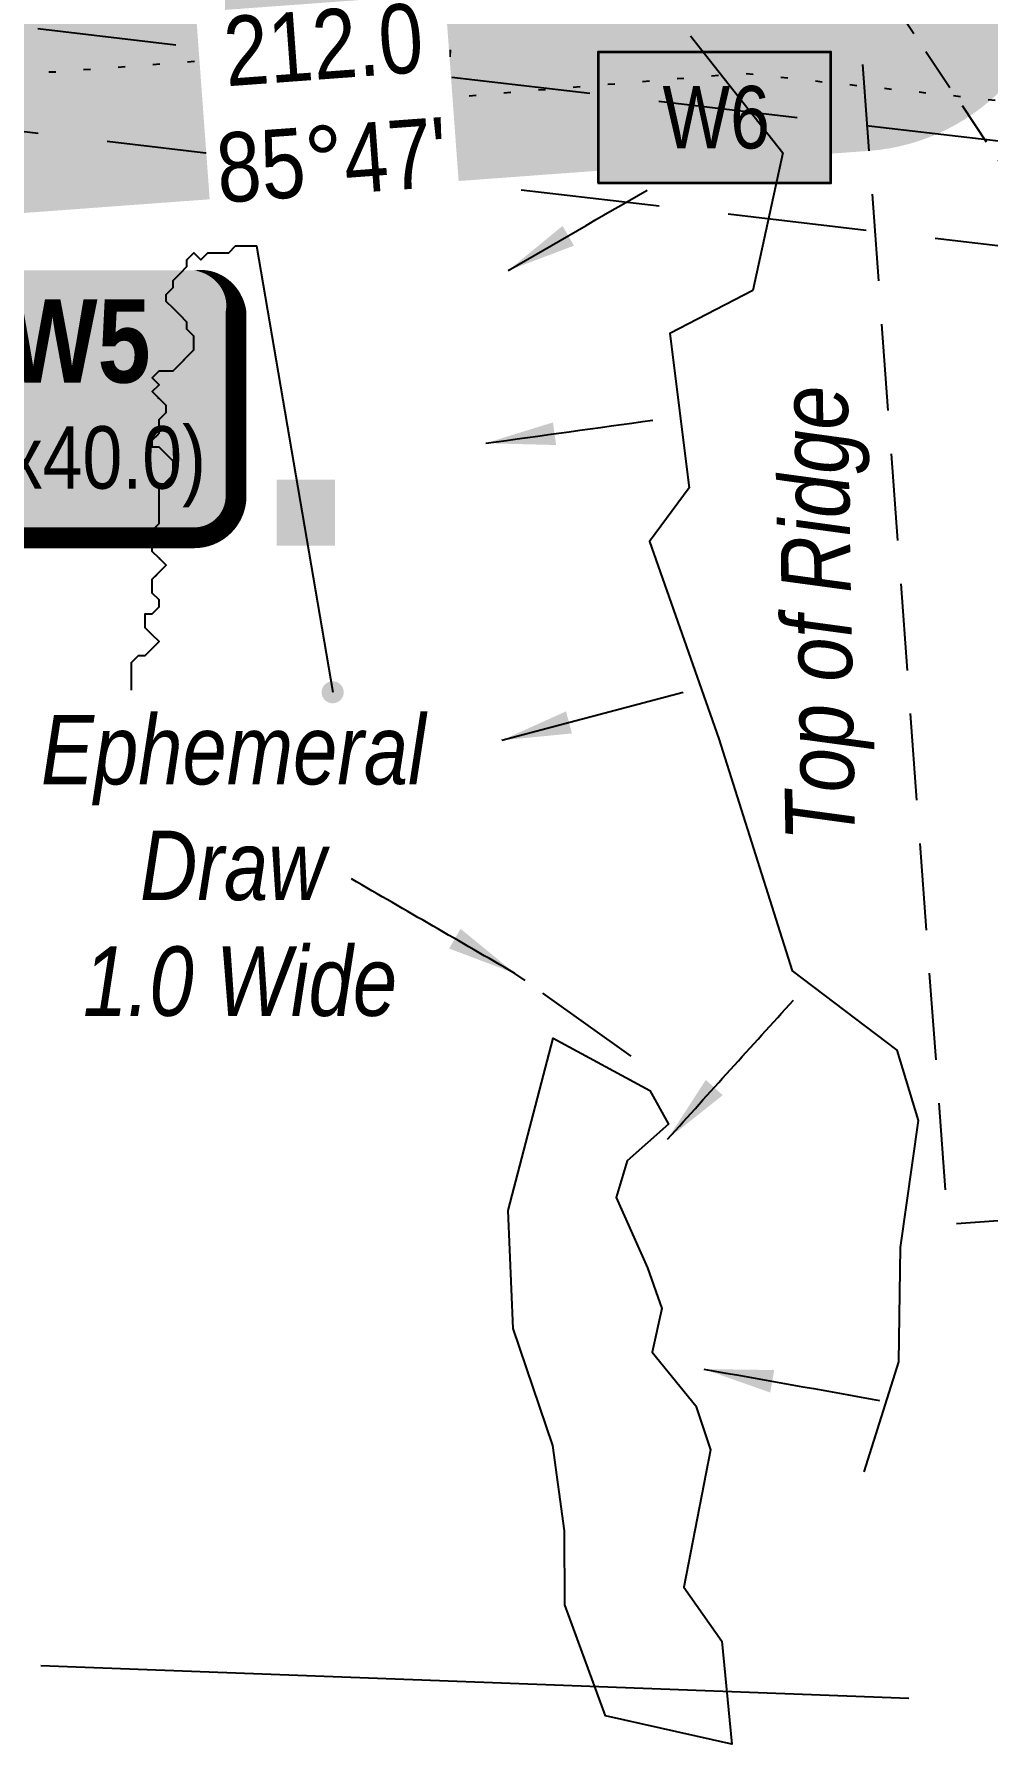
# Model space of a CAD drawing. Extents: x 329124 to 332550, y 6141944 to 6144607.
# Drawn here: x 330467.5 to 330604.7, y 6143672.2 to 6143919 of the extents above; entities that cross this region are included whole.
import ezdxf
from ezdxf.enums import TextEntityAlignment as Align

# ---------------------------------------------------------------- set-up
doc = ezdxf.new("R2010")
doc.units = 0
doc.header["$LTSCALE"] = 5
doc.header["$PDSIZE"] = 0.5
for name, pattern in [('foc-ACCESSROAD', [3.75, 2.5, -1.25]), ('foc-MONUMENT-BDYS', [6, 4, -2]), ('foc-QUARTERLINE', [33, 25, -3, 2, -3]), ('foc-TIELINE', [1.875, 1.25, -0.625]), ('foc-TOPO', [1, 0.2, -0.8]), ('foc-TOPO-ephemeral', [6.25, 3.125, -0.625, 0.625, -0.625, 0.625, -0.625])]:
    doc.linetypes.add(name, pattern=pattern)
doc.layers.get('Defpoints').update_dxf_attribs({"color": 9})
for name, color, linetype in [('AS-UNDERLAY-H', 141, 'Continuous'), ('C-WS', 13, 'foc-ACCESSROAD'), ('L-BD1', 253, 'Continuous'), ('L-MON-PLAN', 7, 'foc-MONUMENT-BDYS'), ('L-MON-T', 1, 'Continuous'), ('L-QSEC', 8, 'foc-QUARTERLINE'), ('L-TIE', 7, 'foc-TIELINE'), ('P-BUFFER-H 30m', 51, 'Continuous'), ('P-TEMP-BLOCKS', 250, 'Continuous'), ('T-CREEK', 48, 'Continuous'), ('T-DRAW', 48, 'foc-TOPO-ephemeral'), ('T-SLOPE', 48, 'Continuous'), ('T-VEGETATION CHANGE', 104, 'foc-TOPO'), ('T-WATER-T', 48, 'Continuous'), ('WETLAND', 143, 'Continuous')]:
    doc.layers.add(name, color=color, linetype=linetype)
doc.layers.add('T-TEXT', color=48, linetype='Continuous', lineweight=18)
doc.styles.add('80', font='ARIALN.TTF', dxfattribs={"height": 10})
doc.styles.add('80CG', font='ARIALN.TTF', dxfattribs={"height": 10})
doc.styles.add('80L', font='ARIALN.TTF', dxfattribs={"height": 10})
doc.styles.add('BOLD', font='ARIALNB.TTF')
doc.styles.add('foc-LtypeFont', font='ARIALN.TTF', dxfattribs={"height": 7.349999999999999})
doc.linetypes.add('foc-TOPO-flowdirection-NOLINE', pattern='A,0,[">",foc-LtypeFont,S=0.3,R=0,X=0,Y=-0.945],-20,[">",foc-LtypeFont,S=0.3,R=0,X=0,Y=-0.945],0', length=20)
doc.dimstyles.new('Compass 5 000', dxfattribs={"dimscale": 5, "dimtxt": 9, "dimasz": 2, "dimexe": 0.2, "dimexo": 0.0625, "dimgap": 0.5, "dimtad": 0, "dimtih": 1, "dimtoh": 1, "dimzin": 0, "dimdsep": 46, "dimtxsty": '80CG', "dimcen": 0.1, "dimse1": 1, "dimse2": 1, "dimclrd": 256, "dimclrt": 256, "dimaunit": 1, "dimadec": 4, "dimazin": 0, "dimtfac": 0.06, "dimtofl": 0, "dimtmove": 0, "dimatfit": 1, "dimfxl": 0.2, "dimtolj": 1, "dimtzin": 0, "dimlwd": -1, "dimarcsym": 0})

# ---------------------------------------------------------------- blocks, each defined once
blk = doc.blocks.new('*D388')
at = {"layer": 'Defpoints', "color": 0, "transparency": 16777216}
for p in [(330277.5456656925, 6143926.985414162), (330511.5588720079, 6143914.686239647), (330509.8148546237, 6143899.790662928)]:
    blk.add_point(p, dxfattribs=at)
at = {"layer": 'L-MON-T', "transparency": 16777216}
for p, q in [((330273.6701500503, 6143979.294369011), (330283.6701500503, 6143979.294369011)), ((330283.6701500503, 6143979.294369011), (330281.6154541177, 6143961.745300309)), ((330280.4525685972, 6143951.813145595), (330281.6154541177, 6143961.745300309)), ((330276.382780172, 6143917.053259448), (330275.2198946515, 6143907.121104734))]:
    blk.add_line(p, q, dxfattribs=at)
for points in [[(330278.7972094782, 6143952.006959848), (330282.1079277163, 6143951.619331341), (330279.2896830767, 6143941.880990881)], [(330274.7274210529, 6143917.247073702), (330278.038139291, 6143916.859445195), (330277.5456656925, 6143926.985414162)]]:
    blk.add_solid(points, dxfattribs=at)
at = {"layer": 'L-MON-T', "transparency": 16777216, "insert": (330234.5876125341, 6143979.294369009), "char_height": 10, "attachment_point": 5, "style": '80CG'}
blk.add_mtext('\\A1;15.00 P/L R/W\\PPlan 832 2568\\P(Not on PLSR)', dxfattribs=at)
blk = doc.blocks.new('Temp_Area_Small_Pink')
at = {"true_color": 0xff8aff}
h = blk.add_hatch(color=211, dxfattribs=at)
h.dxf.hatch_style = 1
h.paths.add_polyline_path([(-16.82711371331243, -9.436567862801894), (16.33187767662457, -9.436567862801894), (16.33187767662457, 9.053714016554295), (-16.82711371331243, 9.053714016554295)])
at = {"color": 250}
for points in [[(-17.02711371331247, -9.636567862801712), (16.53187767662462, -9.636567862801712), (16.53187767662462, 9.253714016554113), (-17.02711371331247, 9.253714016554113)], [(-16.92711371331245, -9.536567862801803), (16.43187767662459, -9.536567862801803), (16.43187767662459, 9.153714016554204), (-16.92711371331245, 9.153714016554204)]]:
    blk.add_lwpolyline(points, close=True, dxfattribs=at)
at = {"color": 250, "style": '80L'}
blk.add_attdef('TEMPORARY', text='', height=9, dxfattribs=at).set_placement((0.001048257894581184, -0.1484938545327168), align=Align.MIDDLE_CENTER)
blk = doc.blocks.new('*U442')
at = {"true_color": 0xff8aff}
h = blk.add_hatch(color=211, dxfattribs=at)
edge = h.paths.add_edge_path()
edge.add_line((-28.99999999999999, -20), (28.99999999999999, -20))
edge.add_arc((28.99999999999999, -14), 6, 270, 360)
edge.add_line((34.99999999999999, -14), (34.99999999999999, 12.5))
edge.add_arc((28.99999999999999, 12.5), 6, 0, 90)
edge.add_line((28.99999999999999, 18.5), (-28.99999999999999, 18.5))
edge.add_arc((-28.99999999999999, 12.5), 6, 90, 180)
edge.add_line((-34.99999999999999, 12.5), (-34.99999999999999, -14))
edge.add_arc((-28.99999999999999, -14), 6, 180, 270)
at = {"color": 250, "flags": 128}
blk.add_lwpolyline([(-28.99999999999999, -20, 3, 3, 0), (28.99999999999999, -20, 3, 3, 0.414213562373095), (34.99999999999999, -14, 3, 3, 0), (34.99999999999999, 12.5, 3, 0, 0.414213562373095), (28.99999999999999, 18.5, 0, 0, 0), (-28.99999999999999, 18.5, 0, 0, 0.414213562373095), (-34.99999999999999, 12.5, 0, 0, 0), (-34.99999999999999, -14, 0, 3, 0.414213562373095)], format="xyseb", close=True, dxfattribs=at)
at = {"flags": 128}
blk.add_lwpolyline([(-27.63074864335851, -10.71579657110787, 0, 7.5, 0), (-3.398394867633905e-15, 0, 0, 0, 0)], format="xyseb", dxfattribs=at)
at = {"color": 250}
for tag, p, height, style in [('TEMP_AREA_W1_001', (-9.212824010914055, 2.244292974654144), 12, 'BOLD'), ('ENTER_TEXT_001', (-30.65586630286495, -12.93054438853961), 9, '80')]:
    blk.add_attdef(tag, p, '', height=height, dxfattribs=dict(at, style=style))

msp = doc.modelspace()

# ---------------------------------------------------------------- hatches: boundary and pattern name
at = {"layer": 'AS-UNDERLAY-H'}
h = msp.add_hatch(color=256, dxfattribs=at)
h.dxf.hatch_style = 1
h.paths.add_polyline_path([(330510.7886514862, 6143854.845322784), (330502.3988063525, 6143854.845322784), (330502.3988063525, 6143845.332736915), (330510.7886514862, 6143845.332736915)])
h = msp.add_hatch(color=256, dxfattribs=at)
h.dxf.hatch_style = 1
edge = h.paths.add_edge_path()
edge.add_arc((330510.4659709262, 6143824.211562539), 1.590164470018479, 0, 360)
at = {"layer": 'P-BUFFER-H 30m'}
h = msp.add_hatch(color=256, dxfattribs=at)
h.dxf.hatch_style = 1
edge = h.paths.add_edge_path()
edge.add_line((330352.22287271, 6143002.368144968), (330237.8739871532, 6143126.382935307))
edge.add_arc((330259.9259485261, 6143146.71613266), 29.99546490728875, 178.0740801162579, 222.6778664575763, ccw=False)
edge.add_line((330229.9474276161, 6143147.724199655), (330251.4365796664, 6143786.78192076))
edge.add_arc((330281.4151005697, 6143785.77385377), 29.99546490065806, 155.4209013697367, 178.0740801264959, ccw=False)
edge.add_line((330254.1375875295, 6143798.250439719), (330261.814793334, 6143815.035085957))
edge.add_arc((330289.0923063746, 6143802.558500009), 29.99546490089652, 133.2327599549916, 155.4209013700604, ccw=False)
edge.add_line((330268.5464988815, 6143824.412509002), (330322.4108380441, 6143875.052478237))
edge.add_line((330322.4108380441, 6143875.052478237), (330324.7512349868, 6143936.322450085))
edge.add_arc((330354.7248406794, 6143935.177515082), 29.99546489682557, 94.20496742643599, 177.8124731968143, ccw=False)
edge.add_line((330352.5254333552, 6143965.092235903), (330581.7572084481, 6143981.945946459))
edge.add_arc((330583.9566157762, 6143952.031225635), 29.9954649000775, 4.204967433116906, 94.20496743336321, ccw=False)
edge.add_line((330613.8713366003, 6143954.230632963), (330615.3376081519, 6143934.287485744))
edge.add_arc((330585.422887328, 6143932.088078416), 29.99546489995286, -85.79503256750439, 4.204967433157719, ccw=False)
edge.add_line((330587.6222946555, 6143902.173357593), (330402.9744751949, 6143888.597574301))
edge.add_line((330402.9744751949, 6143888.597574301), (330401.5582277445, 6143851.521196427))
edge.add_arc((330371.5846220481, 6143852.666131425), 29.99546490042857, 313.2327599515048, 357.8124732059785, ccw=False)
edge.add_line((330392.1304295397, 6143830.812122431), (330331.0183063763, 6143773.358228349))
edge.add_line((330331.0183063763, 6143773.358228349), (330310.5792788824, 6143165.529762094))
edge.add_line((330310.5792788824, 6143165.529762094), (330425.2678317186, 6143041.146592414))
edge.add_arc((330403.2158703533, 6143020.813395063), 29.99546489978891, -2.905600000871118, 42.67786646352607, ccw=False)
edge.add_line((330433.1727733096, 6143019.292908357), (330410.2318702625, 6142567.307104476))
edge.add_arc((330380.2749673062, 6142568.827591184), 29.99546489990963, 267.8118402494623, 357.09439999735787, ccw=False)
edge.add_line((330379.1297011847, 6142538.853998138), (330359.1457391703, 6142539.617568744))
edge.add_arc((330360.2910052889, 6142569.591161787), 29.99546489627783, 177.0944000024061, 267.8118402546346, ccw=False)
edge.add_line((330330.3341023356, 6142571.111648492), (330352.22287271, 6143002.368144968))

# ---------------------------------------------------------------- linework, layer by layer
at = {"layer": 'C-WS', "flags": 128}
msp.add_lwpolyline([(330583.9566157761, 6143952.031225635), (330598.986744186, 6143747.6140288), (330778.4750145789, 6143760.811214721), (330763.444886169, 6143965.228411535)], close=True, dxfattribs=at)
at = {"layer": 'L-MON-PLAN', "flags": 128}
msp.add_lwpolyline([(330885.6111115962, 6143859.42097774), (330691.1825222658, 6143878.555609642), (330266.0556945049, 6143928.330693378), (330267.8008025179, 6143943.226231819), (330692.7896345541, 6143893.467149129), (330886.1881373106, 6143874.437126502)], dxfattribs=at)
at = {"layer": 'L-QSEC', "flags": 128}
msp.add_lwpolyline([(330758.2609117853, 6143673.101054065), (329991.3949294318, 6143701.961522632)], dxfattribs=at)
at = {"layer": 'L-TIE', "flags": 128}
msp.add_lwpolyline([(330585.422887328, 6143932.08807841), (330758.2609117853, 6143673.101054065)], dxfattribs=at)
at = {"layer": 'T-CREEK', "linetype": 'foc-TOPO-flowdirection-NOLINE', "flags": 128}
msp.add_lwpolyline([(330481.4999996267, 6143824.500000047), (330481.4999996268, 6143825.500000048), (330481.4999996267, 6143826.500000047), (330481.4999996256, 6143827.500000047), (330481.4999996261, 6143828.500000047), (330482.4999996267, 6143829.500000049), (330483.4999996265, 6143829.500000047), (330484.4999996261, 6143830.500000047), (330485.4999996265, 6143831.500000047), (330484.4999996256, 6143832.500000045), (330483.4999996267, 6143833.500000047), (330483.4999996253, 6143834.500000048), (330483.4999996261, 6143835.500000047), (330484.4999996267, 6143835.500000049), (330485.4999996268, 6143836.50000005), (330485.4999996264, 6143837.500000047), (330484.4999996256, 6143838.500000047), (330484.4999996262, 6143839.500000047), (330484.4999996267, 6143840.500000046), (330485.4999996262, 6143841.500000047), (330486.4999996256, 6143842.500000047), (330485.4999996257, 6143843.500000047), (330484.4999996255, 6143844.500000047), (330484.499999626, 6143845.500000045), (330484.4999996264, 6143846.500000048), (330484.4999996265, 6143847.500000047), (330485.4999996254, 6143848.500000048), (330485.4999996257, 6143849.500000049), (330485.4999996267, 6143850.500000047), (330485.4999996266, 6143851.500000047), (330485.4999996256, 6143852.500000047), (330485.4999996262, 6143853.500000048), (330486.4999996265, 6143854.500000046), (330487.4999996263, 6143855.500000047), (330487.4999996264, 6143856.500000049), (330487.4999996254, 6143857.500000047), (330486.4999996263, 6143858.50000005), (330485.4999996265, 6143859.500000048), (330484.4999996261, 6143859.500000047), (330484.499999626, 6143860.500000047), (330485.4999996268, 6143861.500000047), (330485.4999996266, 6143862.500000045), (330485.4999996264, 6143863.500000047), (330486.4999996267, 6143864.500000046), (330486.4999996265, 6143865.500000045), (330485.4999996256, 6143866.500000047), (330484.499999626, 6143867.500000048), (330485.4999996252, 6143868.500000046), (330484.4999996262, 6143869.500000047), (330485.4999996268, 6143870.500000047), (330486.4999996265, 6143870.50000005), (330487.4999996267, 6143870.500000049), (330488.4999996255, 6143871.500000048), (330489.4999996262, 6143872.500000048), (330490.4999996257, 6143873.500000047), (330490.4999996266, 6143874.500000048), (330490.4999996263, 6143875.500000046), (330489.4999996267, 6143876.500000047), (330489.4999996265, 6143877.500000047), (330488.499999626, 6143878.500000047), (330487.4999996258, 6143879.500000049), (330486.4999996254, 6143880.500000049), (330486.4999996259, 6143881.500000049), (330487.4999996262, 6143882.500000049), (330487.4999996269, 6143883.500000049), (330488.4999996262, 6143884.500000049), (330489.4999996265, 6143885.500000047), (330489.4999996265, 6143886.500000044), (330490.4999996262, 6143887.500000046), (330491.4999996254, 6143886.500000046), (330492.499999626, 6143887.500000047), (330493.4999996261, 6143887.500000047), (330494.4999996264, 6143887.500000047), (330495.4999996269, 6143887.500000047), (330496.4999996267, 6143888.500000046), (330497.4999996261, 6143888.500000047), (330498.4999996265, 6143888.500000047), (330499.4999996264, 6143888.500000045), (330510.4659709262, 6143824.211562542)], dxfattribs=at)
at = {"layer": 'T-DRAW', "flags": 128}
for points in [[(330481.4999996267, 6143824.500000047), (330481.4999996268, 6143825.500000048), (330481.4999996267, 6143826.500000047), (330481.4999996256, 6143827.500000047), (330481.4999996261, 6143828.500000047), (330482.4999996267, 6143829.500000049), (330483.4999996265, 6143829.500000047), (330484.4999996261, 6143830.500000047), (330485.4999996265, 6143831.500000047), (330484.4999996256, 6143832.500000045), (330483.4999996267, 6143833.500000047), (330483.4999996253, 6143834.500000048), (330483.4999996261, 6143835.500000047), (330484.4999996267, 6143835.500000049), (330485.4999996268, 6143836.50000005), (330485.4999996264, 6143837.500000047), (330484.4999996256, 6143838.500000047), (330484.4999996262, 6143839.500000047), (330484.4999996267, 6143840.500000046), (330485.4999996262, 6143841.500000047), (330486.4999996256, 6143842.500000047), (330485.4999996257, 6143843.500000047), (330484.4999996255, 6143844.500000047), (330484.499999626, 6143845.500000045), (330484.4999996264, 6143846.500000048), (330484.4999996265, 6143847.500000047), (330485.4999996254, 6143848.500000048), (330485.4999996257, 6143849.500000049), (330485.4999996267, 6143850.500000047), (330485.4999996266, 6143851.500000047), (330485.4999996256, 6143852.500000047), (330485.4999996262, 6143853.500000048), (330486.4999996265, 6143854.500000046), (330487.4999996263, 6143855.500000047), (330487.4999996264, 6143856.500000049), (330487.4999996254, 6143857.500000047), (330486.4999996263, 6143858.50000005), (330485.4999996265, 6143859.500000048), (330484.4999996261, 6143859.500000047), (330484.499999626, 6143860.500000047), (330485.4999996268, 6143861.500000047), (330485.4999996266, 6143862.500000045), (330485.4999996264, 6143863.500000047), (330486.4999996267, 6143864.500000046), (330486.4999996265, 6143865.500000045), (330485.4999996256, 6143866.500000047), (330484.499999626, 6143867.500000048), (330485.4999996252, 6143868.500000046), (330484.4999996262, 6143869.500000047), (330485.4999996268, 6143870.500000047), (330486.4999996265, 6143870.50000005), (330487.4999996267, 6143870.500000049), (330488.4999996255, 6143871.500000048), (330489.4999996262, 6143872.500000048), (330490.4999996257, 6143873.500000047), (330490.4999996266, 6143874.500000048), (330490.4999996263, 6143875.500000046), (330489.4999996267, 6143876.500000047), (330489.4999996265, 6143877.500000047), (330488.499999626, 6143878.500000047), (330487.4999996258, 6143879.500000049), (330486.4999996254, 6143880.500000049), (330486.4999996259, 6143881.500000049), (330487.4999996262, 6143882.500000049), (330487.4999996269, 6143883.500000049), (330488.4999996262, 6143884.500000049), (330489.4999996265, 6143885.500000047), (330489.4999996265, 6143886.500000044), (330490.4999996262, 6143887.500000046), (330491.4999996254, 6143886.500000046), (330492.499999626, 6143887.500000047), (330493.4999996261, 6143887.500000047), (330494.4999996264, 6143887.500000047), (330495.4999996269, 6143887.500000047), (330496.4999996267, 6143888.500000046), (330497.4999996261, 6143888.500000047), (330498.4999996265, 6143888.500000047), (330499.4999996264, 6143888.500000045)], [(330553.4180000013, 6143771.817999979), (330536.704, 6143783.723999979)]]:
    msp.add_lwpolyline(points, dxfattribs=at)
at = {"layer": 'T-SLOPE', "flags": 128}
msp.add_lwpolyline([(330561.937, 6143918.748999978), (330575.2430000014, 6143901.892), (330570.951, 6143882.07), (330559.0040000014, 6143875.859999979), (330561.783, 6143853.651), (330556.0600000013, 6143845.925), (330566.032, 6143817.489), (330576.575, 6143784.094), (330591.655, 6143772.647), (330594.7200000013, 6143762.542), (330592.1480000008, 6143744.265), (330591.891, 6143727.805), (330586.8890000014, 6143711.933)], dxfattribs=at)
at = {"layer": 'T-VEGETATION CHANGE', "flags": 128}
msp.add_lwpolyline([(330364.7782254376, 6143918.617743748), (330412.553, 6143915.097999979), (330436.898, 6143914.079), (330470.3570000014, 6143913.549), (330498.707, 6143915.687), (330527.458, 6143918.651999978), (330527.0010000013, 6143909.866), (330569.481, 6143913.360999978), (330651.384, 6143904.626999979), (330687.468, 6143908.707), (330726.0420000014, 6143907.941), (330784.7350000013, 6143895.564)], dxfattribs=at)
at = {"layer": 'WETLAND'}
msp.add_lwpolyline([(330564.8207880245, 6143715.132045032), (330560.996425553, 6143695.331729362), (330566.4593278646, 6143687.559867324), (330567.9083502993, 6143672.735520585), (330549.7517050499, 6143676.831086342), (330543.8573210352, 6143692.797325596), (330543.8139889344, 6143703.446494888), (330542.1694340454, 6143715.734948823), (330536.4602164947, 6143732.582867109), (330535.7445550868, 6143749.55694472), (330542.1978493084, 6143774.377307121), (330556.0846694083, 6143766.878505228), (330558.7943594907, 6143761.996955717), (330552.8489674599, 6143756.721503433), (330551.2626133131, 6143751.438833986), (330555.7755880179, 6143741.315757686), (330557.8262071983, 6143735.452527099), (330556.4296709504, 6143729.168183079), (330562.7197662418, 6143721.427789619), (330564.8207880245, 6143715.132045032)], close=True, dxfattribs=at)

# ---------------------------------------------------------------- block references
at = {"layer": 'P-TEMP-BLOCKS', "xscale": 0.99984883, "yscale": 0.99984883, "zscale": 0.99984883}
msp.add_blockref('Temp_Area_Small_Pink', (330565.6619240043, 6143907.174049937), dxfattribs=at).add_auto_attribs({'TEMPORARY': 'W6'})
at = {"layer": 'P-TEMP-BLOCKS'}
ref = msp.add_blockref('*U442', (330461.5678195223, 6143866.456665357), dxfattribs=dict(at, xscale=0.99984883, yscale=0.99984883, zscale=0.99984883))
ref.add_attrib('TEMP_AREA_W1_001', 'W4 W5', (330439.2287686507, 6143868.802922831), dxfattribs={"layer": '0', "color": 250, "height": 11.99818596, "style": 'BOLD'})
ref.add_attrib('ENTER_TEXT_001', '(2-10.0x40.0)', (330430.9165874668, 6143853.528075676), dxfattribs={"layer": '0', "color": 250, "height": 8.99863947, "style": '80'})

# ---------------------------------------------------------------- texts
at = {"layer": 'T-WATER-T', "insert": (330468.1655850908, 6143820.940827118), "char_height": 9.9984883, "attachment_point": 1, "style": '80L'}
msp.add_mtext_dynamic_manual_height_columns('\\pi0.31339;{\\fArial Narrow|b0|i1|c0|p34;Ephemeral\\P\\pi14.57113;Draw\\P\\pi6.3766;1.0 Wide}', width=55.97994542974079, gutter_width=50, heights=[0], dxfattribs=at)

# ---------------------------------------------------------------- dimensions: what is measured, and where the dimension line sits
at = {"layer": 'L-MON-T'}
dim = msp.add_linear_dim(base=(330277.5456656925, 6143926.985414162), p1=(330511.5588720078, 6143914.686239644), p2=(330509.8148546236, 6143899.790662927), angle=263.3220476670073, text='15.00 P/L R/W\\PPlan 832 2568\\P(Not on PLSR)', dimstyle='Compass 5 000', override={"dimtmove": 1}, dxfattribs=at)
dim.commit()
dim.dimension.update_dxf_attribs({"geometry": '*D388', "text_midpoint": (330274.0990722521, 6143979.294369009), "dimtype": 161})

# ---------------------------------------------------------------- leaders
at = {"layer": 'T-TEXT', "path_type": 1}
for points in [[(330535.7153474518, 6143884.932543934), (330555.7092521405, 6143896.51609085)], [(330532.4901145345, 6143860.071955985), (330556.5407574883, 6143863.402230742)], [(330534.8077896718, 6143817.295115416), (330560.8868017581, 6143824.245247378)], [(330558.6653559719, 6143759.873370255), (330576.7757676796, 6143779.854999647)], [(330563.8760911556, 6143726.738420127), (330589.1804277955, 6143722.232936741)]]:
    msp.add_leader(points, dimstyle='Compass 5 000', override={"dimgap": 0.5, "dimtad": 0}, dxfattribs=at)
at = {"layer": 'T-WATER-T', "path_type": 1}
msp.add_leader([(330536.704, 6143783.723999979), (330513.1689386131, 6143797.320229071)], dimstyle='Compass 5 000', override={"dimgap": 0.5, "dimtad": 0}, dxfattribs=at)

# ---------------------------------------------------------------- next in the draw order: texts
at = {"layer": 'L-BD1', "insert": (330508.7712018719, 6143922.484183479), "char_height": 9.9984883, "width": 33.92147011943195, "attachment_point": 2, "rotation": 4.2049999999999805, "style": '80L', "bg_fill": 3, "box_fill_scale": 1.1, "bg_fill_color": 256, "bg_fill_transparency": 0}
msp.add_mtext("212.0 85°47'", dxfattribs=at)
at = {"layer": 'T-WATER-T', "insert": (330575.6485145573, 6143801.944613568), "char_height": 9.9984883, "attachment_point": 1, "rotation": 90.93974613707789, "style": '80L', "bg_fill": 3, "box_fill_scale": 1.1, "bg_fill_color": 256, "bg_fill_transparency": 0}
msp.add_mtext_dynamic_manual_height_columns('\\pi0.76424;{\\fArial Narrow|b0|i1|c0|p34;Top of Ridge}', width=65.4069577080491, gutter_width=50, heights=[0], dxfattribs=at)

doc.saveas('drawing.dxf')
